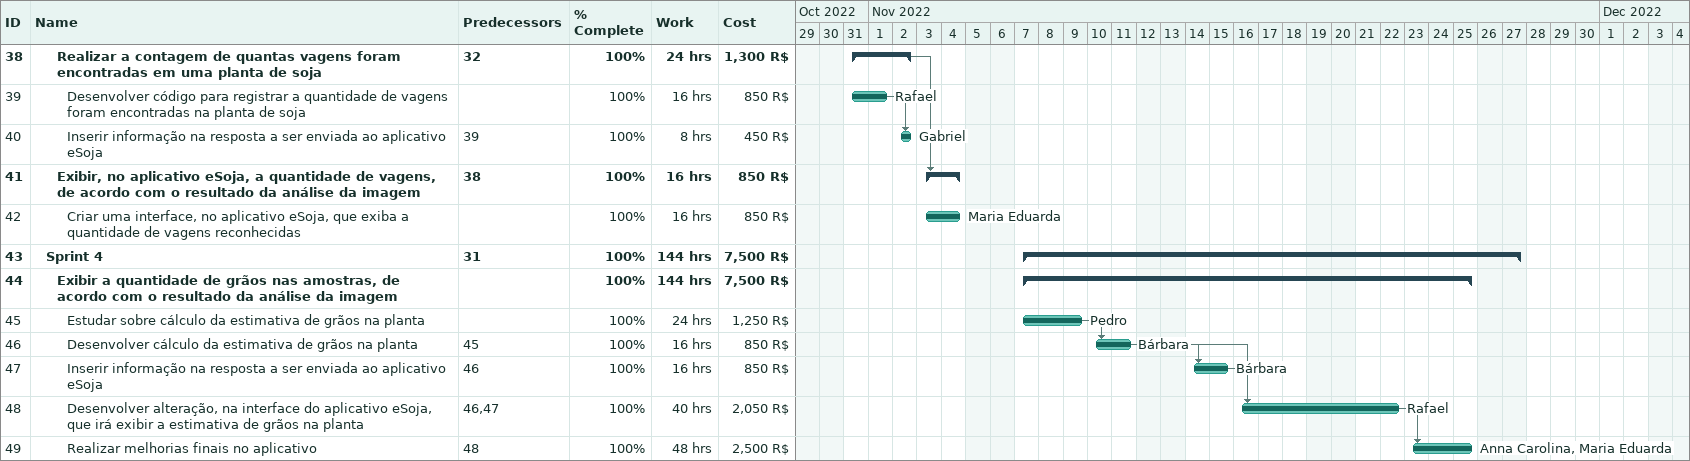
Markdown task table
| ID | Level | Task | Start | Finish | Predecessors | Resources | % complete | Work (h) | Cost (R$) |
|---|---|---|---|---|---|---|---|---|---|
| 38 | 3 | **Realizar a contagem de quantas vagens foram encontradas em uma planta de soja** | 2022-10-31 | 2022-11-02 | 32 |  | 100 | 24 | 1300 |
| 39 | 4 | Desenvolver código para registrar a quantidade de vagens foram encontradas na planta de soja | 2022-10-31 | 2022-11-01 |  | Rafael | 100 | 16 | 850 |
| 40 | 4 | Inserir informação na resposta a ser enviada ao aplicativo eSoja | 2022-11-02 | 2022-11-02 | 39 | Gabriel | 100 | 8 | 450 |
| 41 | 3 | **Exibir, no aplicativo eSoja, a quantidade de vagens, de acordo com o resultado da análise da imagem** | 2022-11-03 | 2022-11-04 | 38 |  | 100 | 16 | 850 |
| 42 | 4 | Criar uma interface, no aplicativo eSoja, que exiba a quantidade de vagens reconhecidas | 2022-11-03 | 2022-11-04 |  | Maria Eduarda | 100 | 16 | 850 |
| 43 | 2 | **Sprint 4** | 2022-11-07 | 2022-11-27 | 31 |  | 100 | 144 | 7500 |
| 44 | 3 | **Exibir a quantidade de grãos nas amostras, de acordo com o resultado da análise da imagem** | 2022-11-07 | 2022-11-25 |  |  | 100 | 144 | 7500 |
| 45 | 4 | Estudar sobre cálculo da estimativa de grãos na planta | 2022-11-07 | 2022-11-09 |  | Pedro | 100 | 24 | 1250 |
| 46 | 4 | Desenvolver cálculo da estimativa de grãos na planta | 2022-11-10 | 2022-11-11 | 45 | Bárbara | 100 | 16 | 850 |
| 47 | 4 | Inserir informação na resposta a ser enviada ao aplicativo eSoja | 2022-11-14 | 2022-11-15 | 46 | Bárbara | 100 | 16 | 850 |
| 48 | 4 | Desenvolver alteração, na interface do aplicativo eSoja, que irá exibir a estimativa de grãos na planta | 2022-11-16 | 2022-11-22 | 46, 47 | Rafael | 100 | 40 | 2050 |
| 49 | 4 | Realizar melhorias finais no aplicativo | 2022-11-23 | 2022-11-25 | 48 | Anna Carolina, Maria Eduarda | 100 | 48 | 2500 |
